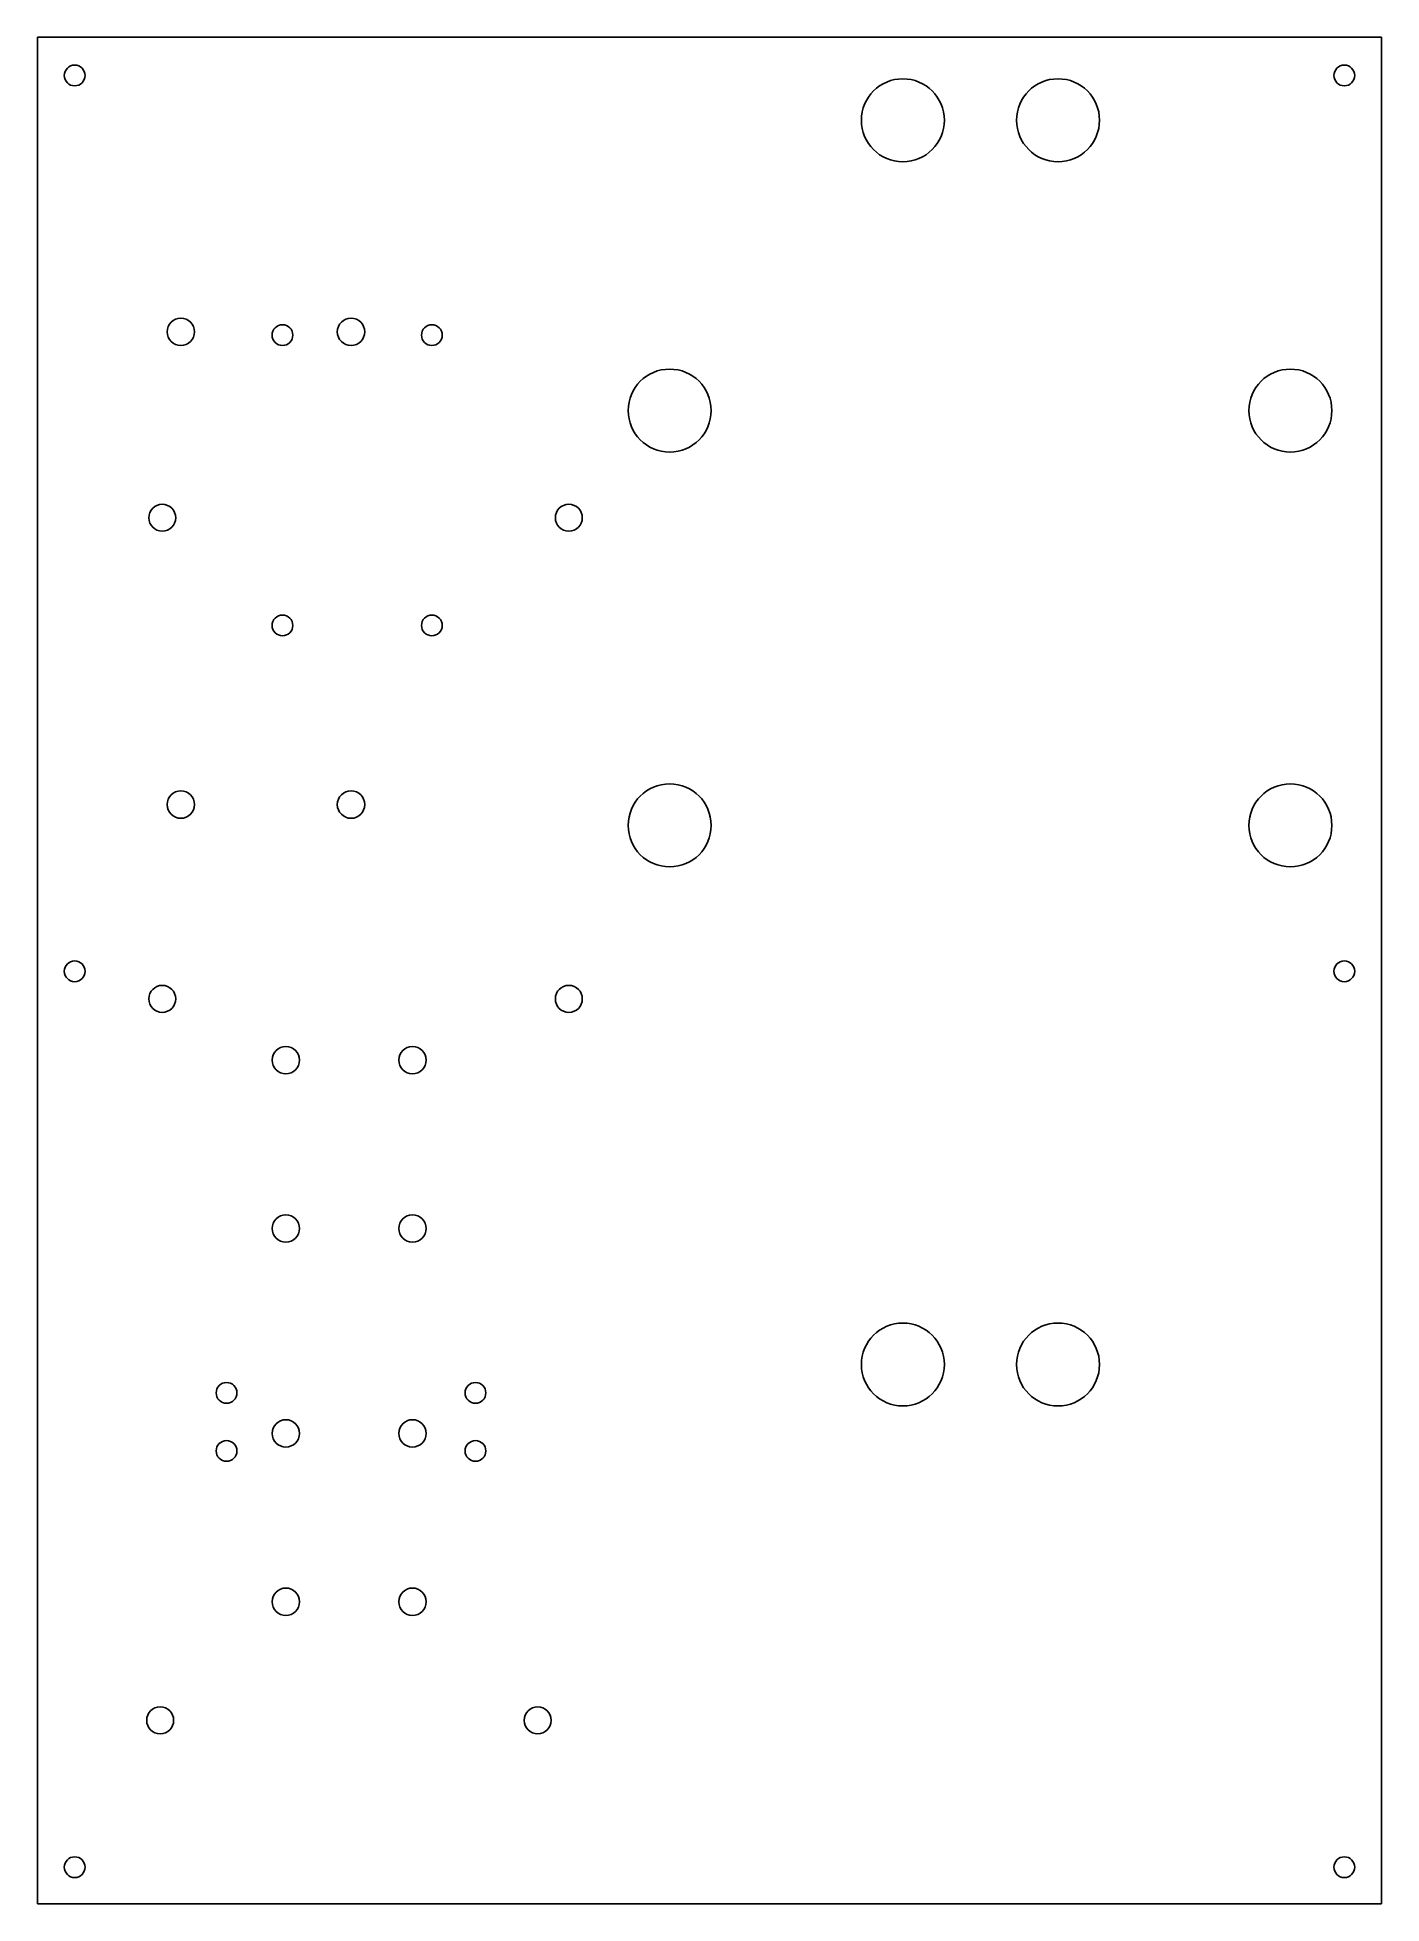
# Model space of a CAD drawing. Header units: millimetres. Extents: x -83 to 79, y 53 to 278.
import ezdxf

# ---------------------------------------------------------------- set-up
doc = ezdxf.new("R2010")
doc.units = ezdxf.units.MM
doc.layers.add('Extrude018', color=7, linetype='CONTINUOUS')

msp = doc.modelspace()

# ---------------------------------------------------------------- linework, layer by layer
at = {"layer": 'Extrude018'}
for p, q in [((-82.5554, 278.425, 24.1619), (-82.5554, 278.425, 20.1619)), ((79.4446, 278.425, 24.1619), (-82.5554, 278.425, 24.1619)), ((79.4446, 278.425, 20.1619), (-82.5554, 278.425, 20.1619)), ((-82.5554, 278.425, 24.1619), (-82.5554, 278.425, 20.1619)), ((-82.5554, 278.425, 24.1619), (-82.5554, 53.4251, 24.1619)), ((-82.5554, 278.425, 20.1619), (-82.5554, 53.4251, 20.1619)), ((79.4446, 278.425, 24.1619), (-82.5554, 278.425, 24.1619)), ((-82.5554, 278.425, 24.1619), (-82.5554, 53.4251, 24.1619)), ((79.4446, 278.425, 20.1619), (-82.5554, 278.425, 20.1619)), ((-82.5554, 278.425, 20.1619), (-82.5554, 53.4251, 20.1619)), ((79.4446, 278.425, 24.1619), (79.4446, 278.425, 20.1619)), ((79.4446, 278.425, 24.1619), (79.4446, 278.425, 20.1619)), ((79.4446, 53.4251, 24.1619), (79.4446, 278.425, 24.1619)), ((79.4446, 53.4251, 20.1619), (79.4446, 278.425, 20.1619)), ((79.4446, 53.4251, 24.1619), (79.4446, 278.425, 24.1619)), ((79.4446, 53.4251, 20.1619), (79.4446, 278.425, 20.1619)), ((-79.3054, 273.825, 24.1619), (-79.3054, 273.825, 20.1619)), ((-79.3054, 273.825, 24.1619), (-79.3054, 273.825, 20.1619)), ((73.6946, 273.825, 24.1619), (73.6946, 273.825, 20.1619)), ((73.6946, 273.825, 24.1619), (73.6946, 273.825, 20.1619)), ((16.7446, 268.425, 24.1619), (16.7446, 268.425, 20.1619)), ((16.7446, 268.425, 24.1619), (16.7446, 268.425, 20.1619)), ((35.4446, 268.425, 24.1619), (35.4446, 268.425, 20.1619)), ((35.4446, 268.425, 24.1619), (35.4446, 268.425, 20.1619)), ((-66.9054, 242.925, 24.1619), (-66.9054, 242.925, 20.1619)), ((-66.9054, 242.925, 24.1619), (-66.9054, 242.925, 20.1619)), ((-54.2654, 242.525, 24.1619), (-54.2654, 242.525, 20.1619)), ((-54.2654, 242.525, 24.1619), (-54.2654, 242.525, 20.1619)), ((-46.4054, 242.925, 24.1619), (-46.4054, 242.925, 20.1619)), ((-46.4054, 242.925, 24.1619), (-46.4054, 242.925, 20.1619)), ((-36.2654, 242.525, 24.1619), (-36.2654, 242.525, 20.1619)), ((-36.2654, 242.525, 24.1619), (-36.2654, 242.525, 20.1619)), ((-11.3554, 233.425, 24.1619), (-11.3554, 233.425, 20.1619)), ((-11.3554, 233.425, 24.1619), (-11.3554, 233.425, 20.1619)), ((63.4446, 233.425, 24.1619), (63.4446, 233.425, 20.1619)), ((63.4446, 233.425, 24.1619), (63.4446, 233.425, 20.1619)), ((-69.1304, 220.505, 24.1619), (-69.1304, 220.505, 20.1619)), ((-69.1304, 220.505, 24.1619), (-69.1304, 220.505, 20.1619)), ((-20.1304, 220.505, 24.1619), (-20.1304, 220.505, 20.1619)), ((-20.1304, 220.505, 24.1619), (-20.1304, 220.505, 20.1619)), ((-54.2654, 207.525, 24.1619), (-54.2654, 207.525, 20.1619)), ((-54.2654, 207.525, 24.1619), (-54.2654, 207.525, 20.1619)), ((-36.2654, 207.525, 24.1619), (-36.2654, 207.525, 20.1619)), ((-36.2654, 207.525, 24.1619), (-36.2654, 207.525, 20.1619)), ((-66.9054, 185.925, 24.1619), (-66.9054, 185.925, 20.1619)), ((-66.9054, 185.925, 24.1619), (-66.9054, 185.925, 20.1619)), ((-46.4054, 185.925, 24.1619), (-46.4054, 185.925, 20.1619)), ((-46.4054, 185.925, 24.1619), (-46.4054, 185.925, 20.1619)), ((-11.3554, 183.425, 24.1619), (-11.3554, 183.425, 20.1619)), ((-11.3554, 183.425, 24.1619), (-11.3554, 183.425, 20.1619)), ((63.4446, 183.425, 24.1619), (63.4446, 183.425, 20.1619)), ((63.4446, 183.425, 24.1619), (63.4446, 183.425, 20.1619)), ((-79.3054, 165.825, 24.1619), (-79.3054, 165.825, 20.1619)), ((-79.3054, 165.825, 24.1619), (-79.3054, 165.825, 20.1619)), ((73.6946, 165.825, 24.1619), (73.6946, 165.825, 20.1619)), ((73.6946, 165.825, 24.1619), (73.6946, 165.825, 20.1619)), ((-69.1304, 162.505, 24.1619), (-69.1304, 162.505, 20.1619)), ((-69.1304, 162.505, 24.1619), (-69.1304, 162.505, 20.1619)), ((-20.1304, 162.505, 24.1619), (-20.1304, 162.505, 20.1619)), ((-20.1304, 162.505, 24.1619), (-20.1304, 162.505, 20.1619)), ((-54.2554, 155.125, 24.1619), (-54.2554, 155.125, 20.1619)), ((-54.2554, 155.125, 24.1619), (-54.2554, 155.125, 20.1619)), ((-39.0054, 155.125, 24.1619), (-39.0054, 155.125, 20.1619)), ((-39.0054, 155.125, 24.1619), (-39.0054, 155.125, 20.1619)), ((-54.2554, 134.825, 24.1619), (-54.2554, 134.825, 20.1619)), ((-54.2554, 134.825, 24.1619), (-54.2554, 134.825, 20.1619)), ((-39.0054, 134.825, 24.1619), (-39.0054, 134.825, 20.1619)), ((-39.0054, 134.825, 24.1619), (-39.0054, 134.825, 20.1619)), ((16.7446, 118.425, 24.1619), (16.7446, 118.425, 20.1619)), ((16.7446, 118.425, 24.1619), (16.7446, 118.425, 20.1619)), ((35.4446, 118.425, 24.1619), (35.4446, 118.425, 20.1619)), ((35.4446, 118.425, 24.1619), (35.4446, 118.425, 20.1619)), ((-61.0054, 115.005, 24.1619), (-61.0054, 115.005, 20.1619)), ((-61.0054, 115.005, 24.1619), (-61.0054, 115.005, 20.1619)), ((-31.0054, 115.005, 24.1619), (-31.0054, 115.005, 20.1619)), ((-31.0054, 115.005, 24.1619), (-31.0054, 115.005, 20.1619)), ((-61.0054, 108.005, 24.1619), (-61.0054, 108.005, 20.1619)), ((-61.0054, 108.005, 24.1619), (-61.0054, 108.005, 20.1619)), ((-54.2554, 110.125, 24.1619), (-54.2554, 110.125, 20.1619)), ((-54.2554, 110.125, 24.1619), (-54.2554, 110.125, 20.1619)), ((-39.0054, 110.125, 24.1619), (-39.0054, 110.125, 20.1619)), ((-39.0054, 110.125, 24.1619), (-39.0054, 110.125, 20.1619)), ((-31.0054, 108.005, 24.1619), (-31.0054, 108.005, 20.1619)), ((-31.0054, 108.005, 24.1619), (-31.0054, 108.005, 20.1619)), ((-54.2554, 89.8251, 24.1619), (-54.2554, 89.8251, 20.1619)), ((-54.2554, 89.8251, 24.1619), (-54.2554, 89.8251, 20.1619)), ((-39.0054, 89.8251, 24.1619), (-39.0054, 89.8251, 20.1619)), ((-39.0054, 89.8251, 24.1619), (-39.0054, 89.8251, 20.1619)), ((-69.3804, 75.5251, 24.1619), (-69.3804, 75.5251, 20.1619)), ((-69.3804, 75.5251, 24.1619), (-69.3804, 75.5251, 20.1619)), ((-23.8804, 75.5251, 24.1619), (-23.8804, 75.5251, 20.1619)), ((-23.8804, 75.5251, 24.1619), (-23.8804, 75.5251, 20.1619)), ((-79.3054, 57.8251, 24.1619), (-79.3054, 57.8251, 20.1619)), ((-79.3054, 57.8251, 24.1619), (-79.3054, 57.8251, 20.1619)), ((73.6946, 57.8251, 24.1619), (73.6946, 57.8251, 20.1619)), ((73.6946, 57.8251, 24.1619), (73.6946, 57.8251, 20.1619)), ((-82.5554, 53.4251, 24.1619), (-82.5554, 53.4251, 20.1619)), ((-82.5554, 53.4251, 24.1619), (-82.5554, 53.4251, 20.1619)), ((-82.5554, 53.4251, 24.1619), (79.4446, 53.4251, 24.1619)), ((-82.5554, 53.4251, 20.1619), (79.4446, 53.4251, 20.1619)), ((-82.5554, 53.4251, 24.1619), (79.4446, 53.4251, 24.1619)), ((-82.5554, 53.4251, 20.1619), (79.4446, 53.4251, 20.1619)), ((79.4446, 53.4251, 24.1619), (79.4446, 53.4251, 20.1619)), ((79.4446, 53.4251, 24.1619), (79.4446, 53.4251, 20.1619))]:
    msp.add_line(p, q, dxfattribs=at)
for centre, radius in [((-78.0554, 273.825), 1.25), ((-78.0554, 273.825), 1.25), ((-78.0554, 273.825), 1.25), ((-78.0554, 273.825), 1.25), ((74.9446, 273.825), 1.25), ((74.9446, 273.825), 1.25), ((74.9446, 273.825), 1.25), ((74.9446, 273.825), 1.25), ((21.7446, 268.425), 5), ((21.7446, 268.425), 5), ((21.7446, 268.425), 5), ((21.7446, 268.425), 5), ((40.4446, 268.425), 5), ((40.4446, 268.425), 5), ((40.4446, 268.425), 5), ((40.4446, 268.425), 5), ((-65.2554, 242.925), 1.65), ((-65.2554, 242.925), 1.65), ((-65.2554, 242.925), 1.65), ((-65.2554, 242.925), 1.65), ((-53.0154, 242.525), 1.25), ((-53.0154, 242.525), 1.25), ((-53.0154, 242.525), 1.25), ((-53.0154, 242.525), 1.25), ((-44.7554, 242.925), 1.65), ((-44.7554, 242.925), 1.65), ((-44.7554, 242.925), 1.65), ((-44.7554, 242.925), 1.65), ((-35.0154, 242.525), 1.25), ((-35.0154, 242.525), 1.25), ((-35.0154, 242.525), 1.25), ((-35.0154, 242.525), 1.25), ((-6.3554, 233.425), 5), ((-6.3554, 233.425), 5), ((-6.3554, 233.425), 5), ((-6.3554, 233.425), 5), ((68.4446, 233.425), 5), ((68.4446, 233.425), 5), ((68.4446, 233.425), 5), ((68.4446, 233.425), 5), ((-67.5054, 220.505), 1.625), ((-67.5054, 220.505), 1.625), ((-67.5054, 220.505), 1.625), ((-67.5054, 220.505), 1.625), ((-18.5054, 220.505), 1.625), ((-18.5054, 220.505), 1.625), ((-18.5054, 220.505), 1.625), ((-18.5054, 220.505), 1.625), ((-53.0154, 207.525), 1.25), ((-53.0154, 207.525), 1.25), ((-53.0154, 207.525), 1.25), ((-53.0154, 207.525), 1.25), ((-35.0154, 207.525), 1.25), ((-35.0154, 207.525), 1.25), ((-35.0154, 207.525), 1.25), ((-35.0154, 207.525), 1.25), ((-65.2554, 185.925), 1.65), ((-65.2554, 185.925), 1.65), ((-65.2554, 185.925), 1.65), ((-65.2554, 185.925), 1.65), ((-44.7554, 185.925), 1.65), ((-44.7554, 185.925), 1.65), ((-44.7554, 185.925), 1.65), ((-44.7554, 185.925), 1.65), ((-6.3554, 183.425), 5), ((-6.3554, 183.425), 5), ((-6.3554, 183.425), 5), ((-6.3554, 183.425), 5), ((68.4446, 183.425), 5), ((68.4446, 183.425), 5), ((68.4446, 183.425), 5), ((68.4446, 183.425), 5), ((-78.0554, 165.825), 1.25), ((-78.0554, 165.825), 1.25), ((-78.0554, 165.825), 1.25), ((-78.0554, 165.825), 1.25), ((74.9446, 165.825), 1.25), ((74.9446, 165.825), 1.25), ((74.9446, 165.825), 1.25), ((74.9446, 165.825), 1.25), ((-67.5054, 162.505), 1.625), ((-67.5054, 162.505), 1.625), ((-67.5054, 162.505), 1.625), ((-67.5054, 162.505), 1.625), ((-18.5054, 162.505), 1.625), ((-18.5054, 162.505), 1.625), ((-18.5054, 162.505), 1.625), ((-18.5054, 162.505), 1.625), ((-52.6054, 155.125), 1.65), ((-52.6054, 155.125), 1.65), ((-52.6054, 155.125), 1.65), ((-52.6054, 155.125), 1.65), ((-37.3554, 155.125), 1.65), ((-37.3554, 155.125), 1.65), ((-37.3554, 155.125), 1.65), ((-37.3554, 155.125), 1.65), ((-52.6054, 134.825), 1.65), ((-52.6054, 134.825), 1.65), ((-52.6054, 134.825), 1.65), ((-52.6054, 134.825), 1.65), ((-37.3554, 134.825), 1.65), ((-37.3554, 134.825), 1.65), ((-37.3554, 134.825), 1.65), ((-37.3554, 134.825), 1.65), ((21.7446, 118.425), 5), ((21.7446, 118.425), 5), ((21.7446, 118.425), 5), ((21.7446, 118.425), 5), ((40.4446, 118.425), 5), ((40.4446, 118.425), 5), ((40.4446, 118.425), 5), ((40.4446, 118.425), 5), ((-59.7554, 115.005), 1.25), ((-59.7554, 115.005), 1.25), ((-59.7554, 115.005), 1.25), ((-59.7554, 115.005), 1.25), ((-29.7554, 115.005), 1.25), ((-29.7554, 115.005), 1.25), ((-29.7554, 115.005), 1.25), ((-29.7554, 115.005), 1.25), ((-52.6054, 110.125), 1.65), ((-52.6054, 110.125), 1.65), ((-52.6054, 110.125), 1.65), ((-52.6054, 110.125), 1.65), ((-37.3554, 110.125), 1.65), ((-37.3554, 110.125), 1.65), ((-37.3554, 110.125), 1.65), ((-37.3554, 110.125), 1.65), ((-59.7554, 108.005), 1.25), ((-59.7554, 108.005), 1.25), ((-59.7554, 108.005), 1.25), ((-59.7554, 108.005), 1.25), ((-29.7554, 108.005), 1.25), ((-29.7554, 108.005), 1.25), ((-29.7554, 108.005), 1.25), ((-29.7554, 108.005), 1.25), ((-52.6054, 89.8251), 1.65), ((-52.6054, 89.8251), 1.65), ((-52.6054, 89.8251), 1.65), ((-52.6054, 89.8251), 1.65), ((-37.3554, 89.8251), 1.65), ((-37.3554, 89.8251), 1.65), ((-37.3554, 89.8251), 1.65), ((-37.3554, 89.8251), 1.65), ((-67.7554, 75.5251), 1.625), ((-67.7554, 75.5251), 1.625), ((-67.7554, 75.5251), 1.625), ((-67.7554, 75.5251), 1.625), ((-22.2554, 75.5251), 1.625), ((-22.2554, 75.5251), 1.625), ((-22.2554, 75.5251), 1.625), ((-22.2554, 75.5251), 1.625), ((-78.0554, 57.8251), 1.25), ((-78.0554, 57.8251), 1.25), ((-78.0554, 57.8251), 1.25), ((-78.0554, 57.8251), 1.25), ((74.9446, 57.8251), 1.25), ((74.9446, 57.8251), 1.25), ((74.9446, 57.8251), 1.25), ((74.9446, 57.8251), 1.25)]:
    msp.add_circle(centre, radius, dxfattribs=at)

doc.saveas('drawing.dxf')
